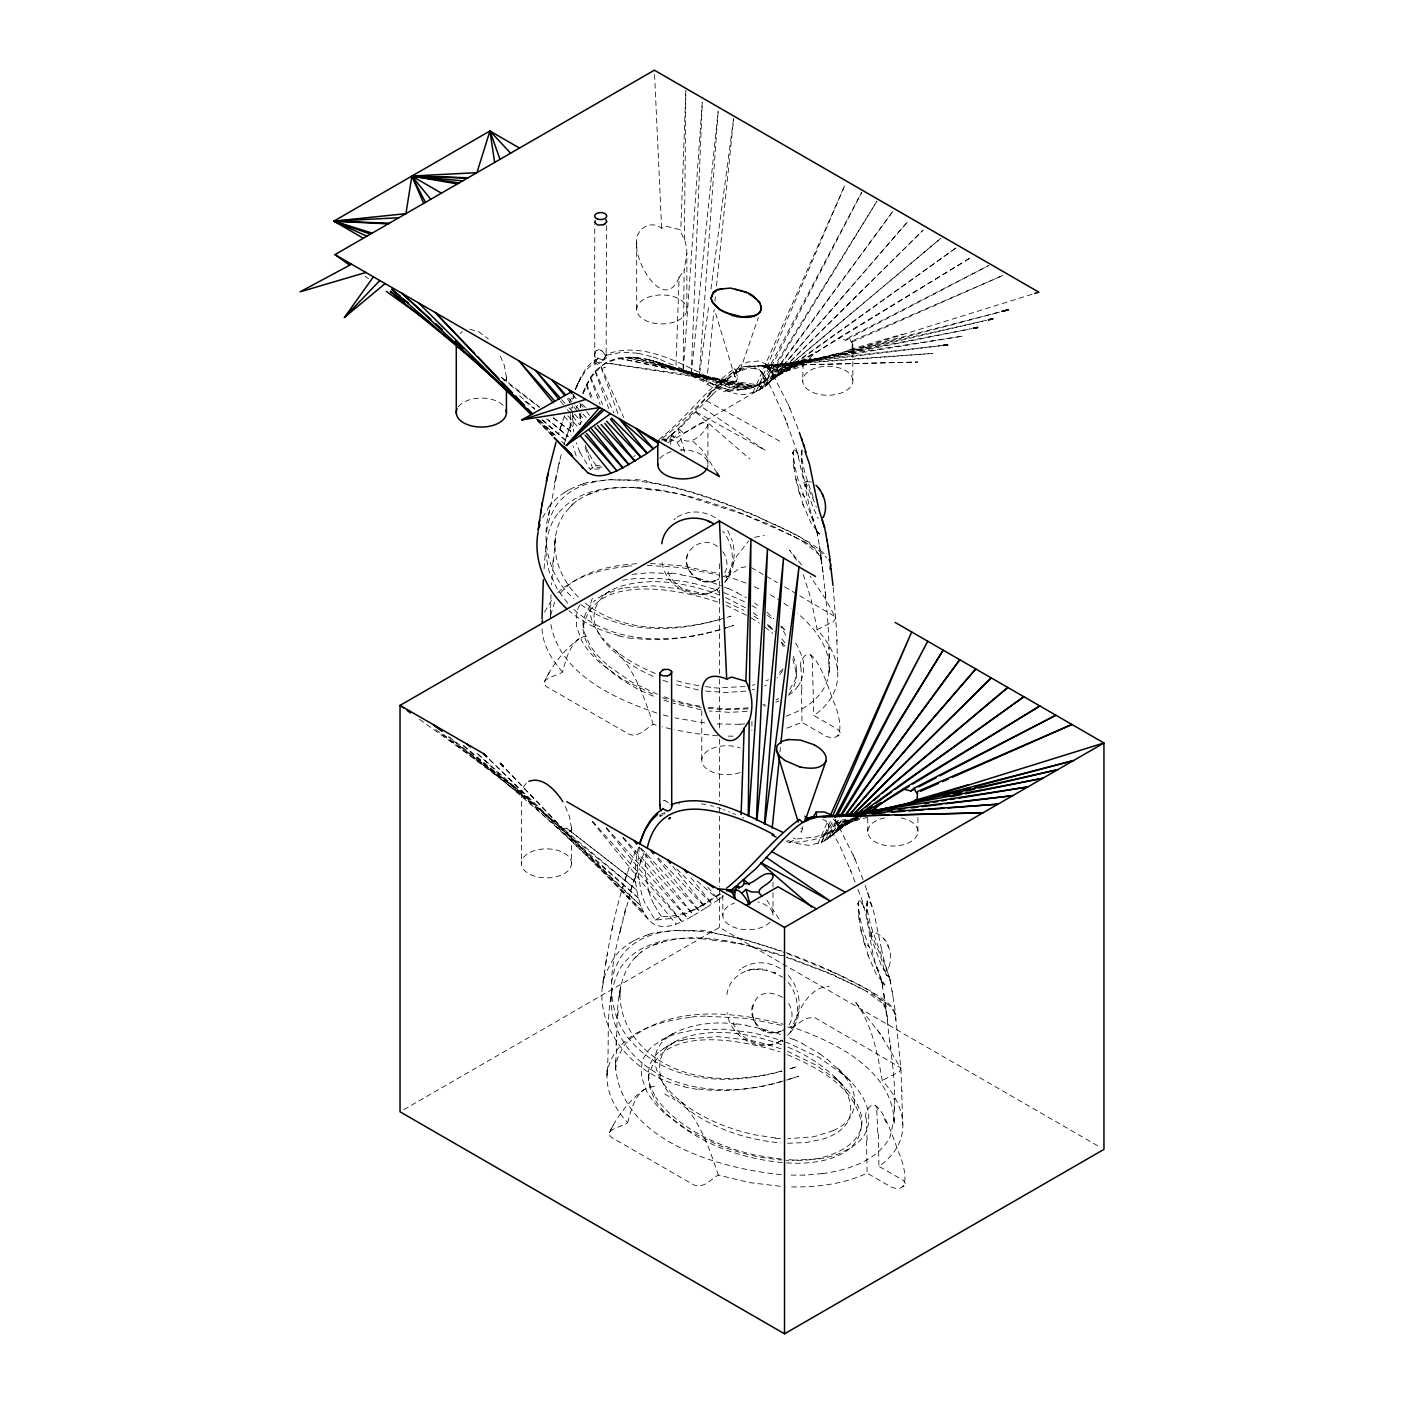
<?xml version="1.0" encoding="UTF-8"?>
<svg xmlns="http://www.w3.org/2000/svg" width="1404" height="1404" viewBox="0 0 1404 1404"><rect width="100%" height="100%" fill="white"/><g stroke="black" fill="none" stroke-linecap="round" stroke-linejoin="round"><path stroke-width="0.75" stroke-dasharray="5 3.75" d="M506.44 377.518L504.369 365.549L499.104 353.229M571.516 828.079L569.427 816.356L564.18 804.036M636.696 244.647C633.906 230.625 649.841 218.743 661.635 228.308L666.444 226.272L679.518 229.624L685.468 242.19L686.854 251.123L686.854 309.968A25.096 14.496 0 0 1 648.42 321.692A25.096 14.496 0 0 1 650.052 296.613A25.096 14.496 0 0 1 686.854 309.968M671.638 434.485L678.272 428.869L679.273 432.537C687.872 436.293 700.403 416.356 707.932 424.991C703.439 433.854 691.488 446.454 680.922 438.627C677.325 446.981 671.287 434.661 667.514 442.313M1002.825 275.43L852.491 340.716L851.859 350.456L850.262 349.42L839.943 354.422L834.116 354.457L812.863 360.179M653.562 696.156C620.041 683.906 556.282 639.118 595.05 600.298M782.344 1162.582C740.277 1158.476 697.63 1143.382 666.654 1113.846C649.104 1099.139 639.101 1067.163 660.108 1051.105M594.734 354.422L594.822 355.914M607.09 1071.533C610.301 1037.661 603.597 1000.052 619.954 968.865A96.771 69.831 16.3 0 1 624.025 962.986C642.734 941.136 673.674 936.626 700.859 938.521M580.027 413.601L580.256 424.306M606.686 225.658L606.107 357.897M607.09 1073.095C605.721 1091.803 615.303 1109.371 627.658 1122.726C623.938 1126.499 603.141 1129.097 611.302 1137.275L693.558 1184.765C703.071 1189.223 710.951 1179.307 718.304 1175.06L749.596 1182.624L782.677 1186.555M819.497 546.068L821.375 563.864L821.164 559.073L818.234 553.65L802.035 540.873L769.69 524.622L731.115 509.248L695.384 497.841L661.565 490.189L634.468 487.223L610.371 488.259L595.998 491.418L583.081 496.805L572.586 504.124L563.197 515.075L558.388 524.815L555.703 535.135L551.456 584.731M868.479 956.563L860.038 926.078L858.125 903.105L859.371 915.443L862.951 929.974L881.852 981.677L886.433 1014.653L885.906 1008.862L882.116 1003.053L865.285 990.592L832.309 974.323L787.205 956.914M607.107 1069.567L607.054 1076.973L607.195 1074.06A122.552 70.726 -0.3 0 1 608.967 1065.092C620.533 1031.589 660.056 1020.673 691.751 1017.251M683.169 369.55L684.134 270.094L686.854 253.685M684.415 239.61L685.836 90.576L680.782 230.484M803.404 505.756L794.98 475.289L793.067 452.316L794.313 464.636L797.876 479.185L816.847 531.484L809.88 508.774L797.332 452.404L785.099 418.515L771.48 388.61L762.723 372.674L758.739 369.199L748.841 367.918L735.801 372.832L739.61 365.479L747.946 362.004L758.423 361.039L766.549 364.25M857.844 889.627C872.042 919.515 867.286 957.212 884.783 984.924L881.852 981.677M550.403 618.795L550.456 614.812M615.531 1065.601C620.235 1141.557 721.445 1169.234 783.923 1174.937M802.035 449.877C799.596 473.569 808.546 497.209 818.076 518.585M866.988 901.035L866.812 915.092L871.551 938.662L881.694 966.531L889.557 978.079L870.655 925.411L867.058 908.844L867.707 900.052L870.498 902.877L873.674 911.459L881.677 950.017M550.421 616.76L550.982 594.594M550.508 611.653L550.543 609.441M572.306 411.565L573.745 431.905M580.027 413.759L580.414 424.289M615.584 1062.442C619.813 1022.639 607.476 962.565 655.089 944.348C697.367 929.466 742.962 943.207 784.011 955.843M615.619 1060.231L615.461 1069.585L617.356 1058.493L623.358 1046.612A90.172 51.93 -0.2 0 1 630.221 1038.925C672.955 1005.124 733.608 1011.529 783.134 1024.218M734.257 554.229L732.976 566.075L729.396 575.886M799.315 1005.036L798.051 1016.865L794.471 1026.693M786.064 716.145C804.983 709.704 824.552 696.489 828.641 675.587C830.501 637.293 826.307 598.771 821.498 560.775L823.253 574.148M822.323 1173.639C847.805 1170.041 876.675 1161.266 889.961 1137.275C901.245 1096.787 889.399 1052.877 886.573 1011.564L888.328 1024.938M583.222 627.448C593.594 571.323 681.747 589.469 718.795 602.491M648.297 1078.237C658.88 1023.025 742.488 1039.995 779.852 1051.842M793.225 656.3C798.648 668.743 798.156 685.064 787.89 694.927M682.993 369.463L675.956 365.988L679.115 277.43L684.134 270.094M691.207 373.587L702.263 102.316L683.397 369.515L722.639 389.54L737.416 394.138M846.893 1089.82A148.122 85.521 0 0 1 855.036 1100.754C882.274 1143.646 822.06 1164.706 789.153 1159.581M829.08 672.744C831.466 648.701 814.759 627.904 797.454 613.32M894.137 1123.533C893.962 1069.637 833.748 1041.329 790.031 1026.271M616.058 1045.383L616.514 1035.538M594.734 354.387L596.068 350.667M829.237 671.112L829.343 666.707M894.295 1121.901L894.418 1117.496M801.421 452.772L801.28 454.949M866.496 903.579L866.356 905.755M611.091 997.875L611.477 993.207M582.765 393.699L590.329 377.799C604.404 354.317 637.416 354.598 660.652 363.478M617.813 1015.689L618.216 1010.599M718.146 111.565L699.052 377.694L708.95 304.194M570.48 414.531L570.515 430.975M544.05 568.866C545.735 551.719 544.98 533.064 554.896 518.076M552.755 564.882L553.158 559.81M572.499 408.125L572.709 405.721M549.543 510.266C540.54 541.488 548.753 577.009 573.78 598.56M632.133 885.222C620.849 935.924 591.084 1000.385 633.924 1044.436C671.481 1084.116 732.66 1085.134 782.046 1071.059M603.685 977.991C592.312 1029.132 635.468 1077.219 684.081 1086.345M610.652 1001.333L610.968 998.244M691.4 373.569L718.023 111.53M546.419 542.418L546.033 547.069A137.715 96.753 -2.3 0 0 546.068 554.018L547.613 565.268A156.546 110.003 -14.8 0 0 549.684 572.92L557.441 589.645L568.55 604.282M706.668 381.712L714.039 309.88M714.934 301.176L715.373 296.823M716.496 285.925L733.695 118.305M779.992 751.965L780.448 747.612M805.598 362.548L772.884 376.992L772.955 375.307L803.72 361.881L805.58 362.548C813.091 352.79 826.71 346.086 838.012 338.276L971.041 257.458L770.989 380.063L957.001 247.209L769.866 381.625L941.066 238.101L768.409 383.152L923.077 230.168L766.83 385.029L756.44 391.593L745.12 394.331A67.831 37.557 -78.7 0 0 743.295 394.559L737.451 394.138M861.038 817.602L837.96 827.798L838.012 826.043L857.247 817.69M571.024 409.196L571.27 407.195M580.431 407.423L580.747 404.791M793.313 450.737L792.962 453.667L793.506 450.315M858.388 901.526L858.019 904.457L858.564 901.105M555.387 537.451C552.807 559.547 562.776 581.695 578.36 597.016M604.159 974.464L606.23 960.511M710.968 289.048L733.643 118.287M603.264 981.045L604.615 971.129M602.509 987.152L603.72 980.22A120.358 86.943 9.6 0 1 605.703 973.112L614.11 957.528A97.701 71.937 19.6 0 1 619.024 951.614L621.305 949.578A92.243 68.269 21 0 1 630.063 943.014M620.761 985.924C616.444 1013.653 632.046 1041.259 654.264 1057.036A177.255 127.255 -35.5 0 0 661.758 1061.968C697.999 1083.256 742.927 1081.396 782.291 1070.883M419.48 719.357L521.709 792.628L523.429 787.047L526.377 783.063M550.666 615.163L554.633 601.877M580.15 407.353L580.519 404.808M670.463 444.454L671.252 439.119M661.6 440.119C665.11 438.434 668.918 442.313 671.656 436.258L671.954 434.187M546.454 531.572L549.175 519.462L554.299 508.511A92.629 67.164 16.4 0 1 559.634 501.263C573.341 485.696 594.822 480.01 614.864 479.536M611.53 982.379L614.25 970.252L619.357 959.318A92.629 67.164 16.4 0 1 624.71 952.052C638.416 936.503 659.88 930.799 679.94 930.326M772.797 376.886L807.107 359.02M856.879 817.69L837.749 827.535L837.1 829.15L855.422 818.023M646.226 852.965L645.156 871.042L648.508 890.768M800.456 666.724A13.04 8.512 -59.7 0 1 801.052 661.653C813.407 632.958 831.133 698.209 835.275 705.422C839.136 715.812 846.84 744.629 825.903 736.135L802 722.34L784.573 729.045M865.531 1117.514A13.04 8.494 -59.7 0 1 866.128 1112.442C878.465 1083.748 896.191 1149.016 900.35 1156.212C904.194 1166.601 911.916 1195.418 890.978 1186.942L867.075 1173.13C847.665 1182.361 826.078 1185.941 804.755 1186.801A133.415 77.027 0 0 1 794.98 1186.942L788.592 1186.819M548.718 515.496L559.459 461.583M606.826 956.844C613.039 919.515 622.323 882.502 636.995 847.525M738.083 371.428L737.714 371.498A4.598 3.896 68.2 0 1 737.17 371.253L734.327 368.725L734.362 375.061A8.371 7.09 70.5 0 0 735.433 376.939L737.311 378.167L737.258 375.57A8.6 6.95 69.3 0 0 736.17 373.341L731.958 375.658A36.908 15.725 -30.3 0 1 728.658 378.501M605.668 963.969L607.405 953.298M801.105 828.448L802.491 828.851L802.421 826.658M659.88 815.777L660.213 814.425M772.639 376.992L772.235 378.606L811.161 358.266M573.745 398.543L574.236 396.086M617.971 413.583L600.789 366.567L603.544 364.356M639.311 846.875L637.346 868.549L641.452 893.558A120.34 99.421 -41 0 0 644.98 903.053L655.177 920.111L671.516 918.497L687.714 913.074M554.475 483.345L555.282 479.589M555.51 478.518L556.335 474.675M612.969 924.955L611.46 931.87M619.533 934.134L620.357 930.396M620.586 929.308L621.41 925.464M506.44 378.869L504.668 380.853M801.912 450.245C801.087 466.654 808.265 482.449 813.337 497.771M656.107 725.113L653.229 724.253C645.893 728.5 637.995 738.416 628.501 733.976L546.244 686.486C538.083 678.308 558.862 675.71 562.583 671.937C566.268 657.897 571.832 635.45 589.891 635.819M627.658 1122.726C631.344 1108.704 636.907 1086.24 654.966 1086.608M726.886 994.558C729.062 975.71 749.718 964.952 767.058 970.182M768.865 366.672C775.464 386.802 743.295 387.557 730.484 388.276C692.944 371.147 647.613 338.153 606.019 354.545M572.692 399.28L573.867 394.612M753.702 366.163L761.6 366.058L767.111 368.006L971.34 328.694M557.862 468.041L561.793 452.509M625.587 908.16L622.937 918.83M803.72 361.881L802.807 366.251L772.955 375.254M738.048 371.621A2.738 2.317 67.9 0 0 738.522 371.691L738.574 371.691A1.895 1.579 66.9 0 0 739.487 371.393A2.036 1.667 68.7 0 0 739.838 370.989L739.627 365.496M717.462 546.577C703.386 534.643 680.378 550.298 687.749 567.479C690.031 573.885 695.471 579.01 701.982 580.993C704.703 583.748 717.532 580.203 714.864 580.887L718.953 578.922L716.953 580.045M782.537 997.366C741.593 975.447 743.506 1047.121 782.572 1030.536M802.597 828.623L801.315 832.309L800.069 828.202M638.434 847.402C633.064 869.094 634.275 892.716 644.015 912.916L488.241 758.265L640.891 905.808L476.465 752.93M668.357 571.779L668.128 572.604C676.377 591.137 701.877 600.965 718.848 587.925M733.414 1022.568L733.204 1023.393C741.33 1041.505 765.952 1051.543 782.993 1039.346M563.952 444.805L574.061 414.04M687.627 554.282C681.993 570.235 700.596 586.819 715.935 580.449M752.702 1005.071C747.051 1021.024 765.671 1037.609 781.01 1031.238L779.94 1031.677L781.466 1031.045M565.426 439.785L567.146 434.205M630.484 890.592L644.98 850.104M564.513 415.742L558.371 434.327M622.376 888.521L623.341 885.38M561.073 425.763L559.722 429.922M626.131 876.552L624.78 880.729M634.187 878.869L633.169 881.975M569.129 428.062L568.093 431.186M583.187 393.471L589.557 379.133L600.772 366.602M571.13 422.148L570.042 425.289M606.019 354.563L605.615 355.651L606.633 355.23M636.205 872.937L635.117 876.078M737.521 377.834L736.258 381.519L714.566 309.845M740.066 370.463L758.371 317.532M771.2 380.273L772.024 378.36L816.022 351.632M561.793 423.622L562.32 422.113M626.851 874.411L627.377 872.902M633.537 357.529L746.401 388.908L648.174 359.424C633.169 356.247 616.672 355.545 603.632 364.303M575.429 389.698C579.94 378.273 587.451 361.442 598.999 358.546M576.482 387.802L577.992 383.59M722.691 576.149L726.517 577.29L736.591 556.247L748.63 541.067M787.767 1026.956L791.593 1028.079C798.823 1011.477 808.072 987.1 829.29 986.292M641.347 858.967L639.961 862.6M544.541 612.162L552.913 597.735M576.289 408.178L577.395 405.387M852.491 340.716L851.544 342.26L848.876 337.504L845.857 340.154L838.012 338.276M569.48 402.667L572.972 394.278M605.598 355.703L602.702 351.544M592.383 598.437C588.118 607.651 590.136 618.532 594.927 627.149A133.608 77.132 0 0 0 603.176 638.838M801.035 680.993L803.544 672.814L803.65 663.495A107.424 62.022 0 0 0 802.246 657.002L797.963 647.068A145.665 84.1 0 0 0 794.98 642.19M756.282 391.505L844.91 185.205L752.755 393.015M787.767 840.329L795.489 843.295L808.353 845.348A67.813 37.557 -78.7 0 1 810.196 845.12L821.358 842.295L830.817 820.269M605.58 355.721L605.089 356.809M811.266 482.081L805.369 481.519L806.475 487.855M883.134 969.374C889.943 977.342 892.821 951.666 888.399 947.156C889.223 939.223 866.584 923.446 871.551 938.662M817.812 843.804L828.448 819.831M575.184 389.241L582.291 374.728M582.941 392.4L587.662 382.467M577.781 383.661L585.872 370.252L596.402 360.459L595.156 357.493M576.237 386.925L577.869 383.485M542.628 517.567L549.034 506.739M544.138 682.046L545.401 679.536C553.474 663.636 564.794 649.245 579.115 638.522M609.196 1132.835C617.391 1115.969 629.097 1100.596 644.19 1089.329M724.71 572.902C728.694 565.882 727.149 556.686 721.972 550.684M811.407 360.354L803.123 363.741L802.702 381.309M605.089 356.809L604.264 358.406M679.115 277.43C664.285 312.881 635.363 263.285 636.696 245.156M579.677 605.036L578.711 606.914A83.292 48.087 0 0 0 576.851 611.986L576.342 626.008L581.782 640.821A144.085 83.187 0 0 0 584.678 645.524A156.335 90.26 0 0 0 587.223 649.104A165.058 95.296 0 0 0 594.12 657.125A173.868 100.386 0 0 0 595.559 658.581A178.922 103.317 0 0 0 600.824 663.583L623.429 679.799L652.474 694.015A184.959 106.792 0 0 0 655.879 695.331M759.353 389.926L861.652 192.383L756.44 391.593M770.059 381.835L770.989 380.063M821.358 842.295L824.429 840.733L835.45 819.427M856.3 817.391L835.099 832.59L852 819.462M610.845 1129.606L614.338 1123.27M821.515 842.4L833.765 819.181M597.086 359.126L594.734 365.83A6.792 3.931 0 0 1 601.807 361.863L604.475 357.985M606.107 357.915L604.369 359.67M597.402 358.564L597.946 357.599M546.963 676.553L549.28 672.463M888.118 968.409L888.662 967.444M782.748 670.656L778.149 676.798A51.106 29.502 0 0 1 776.974 677.974M735.714 371.428C734.801 363.267 769.059 367.672 748.894 365.97M762.197 388.171L876.956 201.228L759.546 390.049M824.429 840.733L827.272 838.96L838.75 820.269M824.604 840.856L837.275 820.48M789.048 1024.85C793.892 1017.777 792.54 1007.791 787.047 1001.473M850.034 819.743L833.485 833.958L847.402 820.182M735.415 371.902L734.116 373.183L733.485 372.288M769.761 381.765L768.637 383.38M728.167 578.009L724.095 583.415M793.242 1028.799L789.153 1034.204M724.657 582.309C735.643 567.549 734.696 545.156 722.797 531.186M797.56 686.731L798.543 685.345A78.08 45.103 0.1 0 0 801.052 680.993M668.339 442.488L761.881 388.101L764.847 382.608A200.842 32.292 -36.9 0 0 765.268 380.888L762.828 373.113L755.212 368.111M764.601 386.433L893.4 210.688L762.425 388.329M827.272 838.96L842.558 819.655M827.482 839.118L841.751 819.778M758.125 365.777L932.87 353.387L761.442 366.304M789.768 689.434L795.138 679.852L796.489 670.094M709.09 398.139L678.729 429.08M768.409 383.152L766.83 385.029M709.266 397.946L712.39 394.735M832.747 834.836L829.676 837.24M766.602 384.836L907.861 221.481L764.829 386.627M831.677 835.626L845.945 819.129M829.887 837.416L845.629 819.252M787.767 1035.345C800.877 1020.901 800.368 996.647 787.855 981.975M559.09 512.267C577.535 490.189 608.704 485.907 635.801 487.714M783.099 668.883L777.465 674.289M712.425 394.717L728.641 378.483M460.108 333.52L462.337 331.432M710.652 393.348L679.905 427.079L664.776 441.154M761.881 388.101L758.248 384.871L605.896 362.881M831.888 835.819L848.911 818.953M671.656 436.258L674.148 437.451L679.273 432.537M554.053 500.877L556.23 498.789A92.243 68.269 21 0 1 564.987 492.207M596.086 350.649L598.771 349.666M569.462 507.704L576.482 500.965M634.52 958.511L641.558 951.772M557.651 592.681C576.377 575.605 602.105 569.111 626.693 566.461M671.832 434.31L665.935 439.119M666.233 439.294L666.847 440.733M664.864 439.961L665.882 439.101L663.25 438.873M833.713 834.169L853.79 817.251M658.932 439.522C686.223 418.269 706.352 388.961 734.327 368.725M739.838 370.586L744.295 368.181L753.474 366.181M723.271 895.927L718.515 899.771L706.335 885.485M662.583 438.013C688.258 418.778 707.581 392.26 733.959 373.938M673.938 519.655L675.394 518.497M739.013 970.445L740.47 969.286M676.71 868.953L712.021 903.913L718.497 899.753M837.749 736.152L839.083 735.152M902.825 1186.942L904.158 1185.941M625.815 357.388L750.122 388.153L632.678 357.16M719.094 894.172L693.927 910.161M788.574 695.366L793.12 691.645A70.165 40.505 0 0 0 797.525 686.714M719.48 587.556C698.332 604.984 664.882 587.785 661.951 561.74M658.23 857.984L705.861 907.949L712.021 903.913M840.206 732.73L838.434 729.764L813.829 715.513C826.57 707.002 836.802 693.313 837.661 677.623A136.065 78.554 0 0 0 837.679 672.077C836.679 655.896 827.816 641.347 817.146 629.624L811.091 599.227L803.035 573.762M905.282 1183.519L903.509 1180.553L878.904 1166.303C891.628 1157.791 901.877 1144.12 902.719 1128.412A136.1 78.571 0 0 0 902.754 1122.867C901.754 1106.703 892.891 1092.136 882.221 1080.413C877.377 1052.982 872.182 1023.656 854.703 1001.087L880.326 1034.064L900.841 1068.374L899.367 1071.866L882.221 1080.413M737.749 371.516L735.889 372.92M720.743 893.962L700.894 906.37M786.082 840.961L789.329 842.663C804.404 841.4 835.064 840.364 835.169 819.831M641.365 848.437L699.771 911.722L705.861 907.949M726.517 577.29L740.54 567.76L747.367 566.532M791.593 1028.079L805.615 1018.567L812.425 1017.338A7.915 4.563 0 0 1 815.496 1018.04L900.561 1067.672M733.397 371.481C683.59 418.585 720.463 380.589 733.485 372.271M623.218 837.381L693.751 915.285L699.771 911.722M618.637 358.231L753.158 387.276L764.706 381.116L755.738 386.381L606.388 363.022M757.809 385.152L763.179 379.396L762.723 372.674M822.06 836.398C829.746 833.8 831.554 821.849 822.674 819.515M663.653 1048.507L675.078 1041.803M758.248 384.871L757.072 385.556L763.811 381.695M858.686 817.303L836.064 830.852M564.899 492.137L569.796 489.312M629.975 942.926L634.871 940.101M606.44 827.728L687.784 918.602L693.751 915.285M618.111 358.02L755.738 386.381M736.152 1024.358C704.404 1018.216 636.275 1031.782 660.003 1077.939M610.02 591.014L598.578 597.718A56.529 31.59 -2.1 0 0 595.191 600.35M673.042 1033.326L653.141 1045.752A69.831 40.33 0 0 0 648.666 1050.192L643.769 1057.721A83.275 48.069 0 0 0 641.926 1062.793L641.4 1076.798L646.84 1091.61A144.085 83.187 0 0 0 649.736 1096.331A156.265 90.225 0 0 0 652.298 1099.911A165.093 95.314 0 0 0 659.178 1107.914A173.868 100.386 0 0 0 660.617 1109.388A178.887 103.299 0 0 0 665.9 1114.39M822.867 835.942L829.782 831.923M579.94 452.246L590.119 469.305L596.331 465.724L600.017 465.777M715.829 387.486L724.271 391.856L730.484 388.276M655.177 920.111L661.389 916.514C676.974 917.181 691.979 911.214 705.387 903.755L703.228 904.983L708.02 902.245M789.329 842.663L795.541 839.066L814.864 837.117L828.869 832.484M403.79 1109.651L719.445 927.395L1100.28 1147.261M592.558 821.287L681.87 921.55L687.784 918.602M778.606 698.595L775.956 700.017M782.01 1030.834L784.029 1029.711M781.063 1040.715C759.424 1054.334 730.01 1036.819 727.026 1012.53M677.272 517.128C689.803 509.073 706.967 510.898 718.479 519.954M742.347 967.935C753.895 960.511 769.48 961.424 780.799 968.83M635.345 455.651L633.643 456.476M663.127 814.689L659.95 816.531A6.792 3.931 0 0 1 661.179 814.285M601.895 595.7L617.988 589.417M666.953 1046.506L670.322 1044.769A50.877 29.379 0 0 1 686.223 1036.959C717.777 1027.693 751.86 1033.906 782.151 1044.909M587.627 494.541L597.174 491.698M652.702 945.331L662.249 942.505M845.857 340.154L988.872 265.444L848.876 337.504M837.31 829.395L859.546 817.777M661.705 1039.873L670.094 1035.959A69.831 40.312 0 0 1 677.781 1033.397L690.803 1030.554A83.31 48.087 0 0 1 699.596 1029.483L723.867 1029.185L749.525 1032.326A144.068 83.169 0 0 1 757.686 1034.011A156.335 90.242 0 0 1 763.881 1035.485A162.408 93.77 0 0 1 772.446 1037.819L780.308 1040.276A178.887 103.247 0 0 1 782.835 1041.206M601.614 362.092L594.734 365.83L594.734 224.552M664.145 814.127L665.04 813.688M737.714 369.445L749.367 365.988M817.146 629.624L833.098 621.832L835.906 618.269L825.534 599.069L810.231 576.202M766.075 680.87L768.462 679.764M833.52 1130.571L813.864 1136.749L788.03 1138.697M755.861 386.188L748.156 388.89M648.121 919.111L644.085 912.969L504.861 768.041L648.086 919.094C656.405 929.922 671.428 927.096 681.87 921.55M778.922 700.929L775.763 702.298M881.852 982.309L884.924 984.994L876.307 974.323L867.883 954.913M851.544 342.26L1002.842 275.447M604.352 359.67L603.176 359.986M753.211 387.258L625.149 357.125M793.751 449.894L795.822 450.684L798.718 456.879L797.332 452.404M858.809 900.684L860.898 901.473L863.793 907.668M754.65 537.276L764.232 535.503M606.721 355.194L622.376 352.193L638.048 353.246M753.351 387.153L750.14 388.224M566.532 828.184L635.679 881.993L566.532 828.184L561.231 828.693L545.489 814.741L448.683 737.1M851.859 350.456L1034.678 293.471M838.012 826.043L867.865 817.058M580.554 484.749L583.801 483.713M645.612 935.538L648.859 934.502M727.342 617.233L730.712 616.181L727.237 617.251M724.341 628.413L733.555 625.447L724.394 628.343M789.469 1079.132L798.613 1076.254L785.327 1080.431M773.323 375.745L772.13 372.235L803.439 363.092M850.262 349.42L902.649 334.117M762.741 705.036L764.776 704.439M857.317 817.865L837.223 823.077L855.984 817.549M723.534 618.357C682.414 630.343 634.941 633.59 596.7 611.161A177.273 127.29 -35.6 0 1 589.189 606.247M720.27 629.641C691.839 637.855 661.775 642.172 632.291 638.048M683.064 1040.206C652.79 1043.646 653.825 1083.519 674.903 1098.367C703.071 1125.622 742.242 1139.399 780.747 1142.909M720.041 619.41C674.306 632.66 619.989 634.397 580.396 604.159M750.122 388.153L724.271 391.856M719.778 629.694C670.937 643.98 610.793 644.805 571.674 607.458M783.151 1080.94C723.973 1100.438 638.557 1090.487 614.776 1023.709A156.493 109.986 -14.8 0 1 612.688 1016.057L611.126 1004.825A137.75 96.788 -2.3 0 1 611.038 997.875M781.063 1081.624C753.948 1089.048 725.377 1092.768 697.349 1088.837M569.655 831.659L571.516 829.553M767.163 367.813L772.218 372.393L806.282 363.355M839.943 354.422L1000.034 311.986L834.116 354.457M601.947 467.005L592.488 467.936L584.082 444.84M810.95 360.389L770.954 370.796L986.363 320.305L769.216 369.112L971.34 328.747M837.275 823.183L835.994 821.445L842.312 819.831M752.333 689.82L754.439 689.294M752.386 685.205L754.931 684.59M747.314 970.515L751.052 969.62M833.607 819.532L836.029 821.586L844.559 819.585M746.401 388.908L742.523 389.557L648.174 359.424M624.903 587.872L653.071 585.854L685.363 589.575M678.834 804.018L679.764 803.86M689.961 1038.662L718.128 1036.643L750.42 1040.382A158.336 91.418 0 0 1 782.361 1049.367M592.576 481.607L608.669 479.712L635.363 480.256M657.651 932.396L673.727 930.501L700.438 931.045M622.481 580.326L625.745 579.764A83.292 48.087 0 0 1 634.52 578.694L658.792 578.395L684.468 581.537A144.068 83.169 0 0 1 692.628 583.204M767.111 368.006L962.811 336.1L764.653 366.777M632.221 574.394L648.806 572.727L671.094 573.569M745.699 691.119L725.886 692.523L705.089 690.996M742.523 389.557L738.276 389.943L649.297 359.95M745.103 686.556L719.111 687.784M764.548 367.006L943.295 345.402L761.6 366.058M748.402 707.862L726.675 708.88L705.352 707.019M599.719 468.901L590.119 469.305M747.086 711.442L729.238 712.337L709.196 710.968M747.981 708.915L723.744 709.634A107.388 61.987 0 0 1 712.495 708.809L706.791 708.16M603.158 359.986L599.017 358.564M636.749 563.741C611.495 565.356 584.555 570.761 565.11 588.101A90.172 51.93 -0.2 0 0 559.898 593.734M806.651 481.326L807.756 481.291M663.32 800.456L665.005 800.684M871.726 932.133L872.814 932.081M739.75 724.306L715.391 723.92M804.808 1175.113L787.398 1175.095M757.932 365.988L917.883 362.039L754.141 365.847M753.79 969.216L768.041 970.392L782.695 977.184M707.283 1016.268L746.191 1018.339L782.625 1025.534M647.279 565.391L681.115 567.532L719.146 575.166M712.407 383.818L727.711 389.873L738.276 389.943M650.456 563.425L682.555 565.882L718.058 573.411M787.626 1143.26L806.212 1142.54L823.674 1138.872A51.106 29.502 0 0 0 843.225 1127.605C855.966 1115.496 850.877 1095.208 840.294 1083.467M728.904 390.014L686.258 373.324M786.538 1162.863C814.531 1165.004 861.6 1158.984 861.582 1122.34M624.675 479.764C674.218 483.239 721.34 501.263 766.549 520.744M689.75 930.554C722.147 932.484 753.597 941.698 784.064 952.421M717.602 735.766L696.138 733.678L674.271 729.764M469.866 329.256L478.553 331.695L488.346 338.926M781.238 1159.072L756.721 1155.369A151.316 87.364 0 0 1 737.837 1150.438C714.706 1143.225 692.312 1132.537 673.657 1116.9A159.88 92.295 0 0 1 655.756 1097.138M710.424 687.17L705.282 686.609M775.482 1137.977L755.299 1134.906A136.486 78.799 0 0 1 740.136 1131.133C713.495 1123.165 687.118 1110.546 668.234 1089.627A133.591 77.132 0 0 1 659.985 1077.939M704.808 722.972L675.026 717.9M435.714 729.536L522.516 795.717L527.535 797.876L531.589 804.562M701.351 803.79L705.896 804.562M754.106 367.848L755.159 368.023M646.823 481.677C685.538 487.82 722.656 501.386 758.546 516.847C780.027 528.975 811.249 535.661 821.726 560.091M711.881 932.467L743.067 938.995L782.239 951.192M656.896 490.084L672.481 492.979M701.035 707.335L695.278 706.352A145.788 84.187 0 0 1 689.539 705.212A152.001 87.75 0 0 1 684.345 704.053A163.531 94.419 0 0 1 672.376 700.859M721.972 940.891L737.539 943.786M680.94 574.868L684.432 575.464A137.767 79.537 0 0 1 712.144 582.572M746.015 1025.675L749.49 1026.271A137.767 79.537 0 0 1 777.219 1033.379M698.823 685.696L690.224 684.117A136.504 78.817 0 0 1 675.061 680.343M701.017 709.775L672.762 703.071M699.876 706.159L691.645 704.58A151.316 87.364 0 0 1 672.762 699.648M698.367 689.943L674.762 684.274M805.369 481.519L814.373 501.912M870.445 932.326L880.238 954.913L884.696 971.463M638.048 353.264L653.018 356.967M670.972 729.009L662.126 726.781M713.443 806.352L710.459 805.615M619.024 635.538C600.736 631.203 583.204 622.99 568.953 610.635M687.644 496.542L742.821 514.25L794.576 536.556M663.267 714.934L668.831 716.391M752.702 947.349L781.273 955.703M599.666 349.807L601.175 350.438M656.879 713.074C613.109 698.367 557.177 672.569 550.403 621.182M724.955 575.464L746.033 583.099M657.16 361.986L742.47 389.487M653.229 357.055L660.091 359.442M721.393 808.862L717.426 807.528M658.915 362.811L676.079 368.919L708.844 383.959M660.722 363.408L664.601 364.689M668.936 698.437L661.372 695.805M786.38 957.37L826.482 972.375L859.634 987.345M712.179 582.555L721.182 585.784M668.62 701.754L660.951 699.052M777.237 1033.344L780.484 1034.45M664.583 364.777L678.571 370.059M667.742 681.975L661.846 679.817M665.04 800.701L666.549 801.421M723.499 809.617L725.008 810.178M786.258 952.649C815.566 963.407 844.243 976.078 871.393 991.522C881.098 998.279 898.104 1005.808 895.436 1020.181C896.559 1005.439 878.922 998.823 868.672 992.066M787.591 953.702L831.624 971.533M723.867 592.558L745.717 602.228M719.831 595.173C688.802 583.397 653.685 576.693 621.147 586.152A50.877 29.379 0 0 0 605.422 594.05C569.304 627.202 627.904 666.76 656.124 677.5M657.423 694.296L630.729 681.519L608.599 666.093M787.398 1051.227L816.04 1065.145L837.872 1080.852A170.99 98.719 0 0 1 842.593 1085.257L846.91 1089.802M787.398 1054.65C818.216 1067.918 856.809 1087.924 861.582 1124.902L861.565 1120.883M655.282 673.481C635.959 665.443 617.181 654.633 603.158 638.838M732.87 813.425L735.538 814.566M724.464 587.083L727.904 588.539M728.571 811.6L729.922 812.161M789.539 1037.889L792.962 1039.329M725.903 601.877L743.98 610.389M726.184 605.405L747.946 616.005M787.942 1047.208C809.775 1056.001 829.483 1069.76 844.892 1087.591M700.649 580.536L698.455 579.554M765.707 1031.343L763.513 1030.343M725.517 597.542L745.454 607.756M660.424 359.582L675.324 366.005M774.85 524.517C792.891 533.59 812.495 541.523 826.763 556.265M839.925 975.324C856.317 984.783 880.08 991.329 886.784 1010.88M754.404 586.732L760.635 589.698M742.734 817.584L743.716 818.058M737.153 592.821L746.279 597.718M802.228 1043.611L819.831 1053.772M793.365 837.89L795.541 839.066M706.44 400.702L780.291 441.47M803.597 541.277L818.585 550.526L826.605 557.634M696.296 412.092L765.075 450.263L701.087 406.493M751.965 605.58L759.301 609.915M667.374 442.225L665.11 440.926M770.199 594.717L779.097 600.017M751.386 567.655L777.307 582.625M784.713 586.89L835.485 616.882M664.741 1094.032L674.973 1099.929M664.601 440.628L661.6 438.873M601.193 350.456L602.685 351.526M750.982 617.778L759.441 623.148M753.948 616.163L759.669 619.884M666.584 801.438L668.304 802.877M783.871 603.123L791.084 608.248M753.211 612.741L759.827 617.62M365.022 276.167L368.55 278.694M767.426 615.303L774.025 620.252M442.786 734.187L521.358 791.751L522.516 795.717M589.206 606.23L583.046 601.368M509.81 384.836L539.347 407.353M553.246 417.953L570.603 431.203L571.165 435.609M764.934 627.079L772.814 633.467M501.474 377.395L539.54 407.002M553.387 417.76L570.708 431.221M448.859 736.679L527.535 797.876M827.254 1059.125L849.262 1080.097A174.219 100.597 0 0 1 850.701 1081.571A163.443 94.366 0 0 1 859.055 1091.54A152.229 87.908 0 0 1 860.038 1092.979A144.068 83.169 0 0 1 863.934 1099.525L867.321 1107.809A107.441 62.039 0 0 1 868.725 1114.302L868.62 1123.604L866.11 1131.782A78.08 45.103 0.1 0 1 863.618 1136.134L862.618 1137.521A70.165 40.488 0 0 1 858.16 1142.417L850.35 1148.332L837.556 1154.351A70.165 40.505 0 0 1 829.044 1156.914L826.64 1157.475A78.115 45.139 0 0 1 819.129 1158.949L788.802 1160.424A107.371 61.969 0 0 1 785.977 1160.283M767.742 625.815L772.814 630.063A171.025 98.736 0 0 1 774.429 631.502M524.675 401.105L534.748 409.284M546.489 418.848L568.287 436.591L548.209 419.708M561.231 828.693L636.714 890.118M519.62 395.84L534.748 408.476M463.636 745.594L636.802 890.154M665.935 1114.372L688.504 1130.589L717.532 1144.804A184.854 106.739 0 0 0 726.465 1148.139A175.254 101.158 0 0 0 732.151 1150.016A163.513 94.401 0 0 0 749.42 1154.843A148.894 85.977 0 0 0 760.336 1157.159L777.57 1159.616A107.371 61.969 0 0 0 781.73 1159.985M695.752 412.25L749.876 459.038M816.742 531.484L819.848 534.187L811.249 523.534L802.807 504.124M541.979 420.007L565.092 440.119M463.39 745.857L638.416 898.086M766.953 612.214L773.955 618.848M697.174 880.957L718.234 899.595M679.167 429.133L684.327 433.748M692.769 441.295L701.807 449.368L717.093 472.972M542.681 419.708L565.338 440.049M478.22 754.194L638.504 898.121M817.11 531.853L818.936 533.538L816.198 530.887M537.451 419.375L555.019 435.696M539.663 420.024L555.387 435.24M561.67 441.33L564.829 444.366M767.567 624.341L773.516 630.326M615.794 650.649C635.17 670.814 644.524 698.227 653.229 724.253M680.852 1101.456C700.245 1121.62 709.599 1149.034 718.304 1175.06M537.293 420.779L552.72 436.1M781.256 626.307L785.643 630.782A163.443 94.366 0 0 1 786.995 632.221M837.626 1068.198L850.701 1081.571M838.574 1081.133L842.593 1085.257M538.153 419.62L553.281 435.363M501.825 377.764L503.071 379.115M536.275 419.024L552.86 436.504M881.273 981.694L882.853 983.362M839.03 1069.637L841.663 1072.533A136.521 78.817 0 0 1 848.192 1081.291C858.651 1095.313 856.458 1117.286 840.663 1126.447A57.266 33.064 0 0 1 833.502 1130.553M582.133 403.983L587.978 410.301M568.444 397.946L574.324 404.44M575.798 406.054L581.677 412.548M583.134 414.18L586.082 417.427M561.705 399.649L567.514 406.142M568.971 407.757L573.341 412.618M574.78 414.25L582.046 422.358M567.83 415.777L579.361 428.711M562.583 671.937C551.772 660.02 542.769 645.173 542.032 628.694M781.835 642.435L785.678 647.086M503.545 379.624L504.598 380.87M788.486 975.341L794.015 983.326L797.472 991.996M564.25 416.198L575.271 429.642M592.172 821.656L676.114 924.095M560.407 401.07L565.917 407.88M567.304 409.582L579.712 424.903M690.908 877.728L712.284 904.071M606.142 828.044L682.028 921.638M567.216 398.666L572.656 405.423M574.008 407.107L578.097 412.179M579.448 413.864L584.889 420.621M622.779 837.644L687.978 918.707M573.078 394.84L578.536 401.649M579.887 403.352L585.345 410.161M586.697 411.863L589.417 415.268M672.832 866.496L706.107 908.107M657.616 858.757L700.017 911.88M639.504 847.349L693.98 915.426M801.702 564.917L789.627 550.28L796.524 560.178M886.24 974.464L887.521 976.113M810.512 654.65L811.301 655.738A13.04 7.459 -66.7 0 1 812.302 659.898L813.829 715.513M884.783 940.311L883.502 938.574M875.569 1105.439L876.377 1106.527A13.04 7.459 -66.7 0 1 877.36 1110.687M596.331 465.724L591.786 459.073M661.389 916.514L656.861 909.862M877.342 1029.816L883.344 1038.504M766.865 900.157L780.993 921.954M837.205 823.025L838.399 826.535M672.305 434.38L674.148 437.451M676.974 442.172L681.993 450.579M781.87 1040.031L782.853 1041.68M769.41 367.532L789.101 406.44M835.31 819.76L854.176 857.247M827.798 823.481L839.925 846.156L851.052 871.551M521.709 792.628L521.358 863.899M727.763 530.396L732.397 541.189M884.187 1118.725L886.486 1122.831M785.854 635.45L783.116 630.484A136.504 78.817 0 0 0 781.168 627.553M781.396 642.014L784.59 649.876M588.645 453.352L586.188 447.876M653.72 904.141L651.245 898.665A117.796 97.35 -35.4 0 1 648.595 890.733M688.1 568.392L688.837 569.989M753.176 1019.181L753.895 1020.778M595.261 370.972L613.846 412.846M590.417 376.992L602.632 404.545M888.399 947.156L887.346 944.769M600.894 366.005L623.745 417.637M586.416 383.994L593.471 400.017M789.785 408.073L798.665 430.484M854.861 858.862L864.443 883.221M889.469 977.956L884.502 962.021M788.083 404.071L790.785 410.372M853.141 854.878L855.861 861.161M792.821 658.792L796.524 674.113M576.202 455.879L573.007 445.788M785.099 418.515L785.994 420.761M786.696 422.551L787.556 424.728M850.157 869.304L855.703 883.678M595.156 371.621L608.669 408.371M590.329 377.799L600.105 404.475M586.346 385.012L591.47 399.192M815.864 506.107L816.268 507.23M865.162 885.257L873.148 909.616M869.216 897.138L866.601 889.329M862.389 903.193L864.513 910.003M799.631 494.313L797.472 486.486M864.706 945.12L862.547 937.275M680.922 438.627L684.889 453.141M595.138 357.458L594.822 355.949M795.717 478.939L796.735 483.415M860.792 929.729L861.81 934.222M890.785 983.923L889.504 977.202L892.137 991.487M892.997 996.577L895.892 1015.338M816.777 530.887L820.111 549.684M816.847 531.256L818.374 539.522M802.737 471.112L802.912 472.13M881.923 982.045L883.432 990.311M867.795 921.919L867.988 922.919M892.014 990.838L893.067 996.928M884.011 993.593L886.573 1009.458M820.708 553.457L821.498 558.669M798.367 995.769L799.139 1001.227M733.309 544.98L734.064 550.438M895.664 1016.408L900.929 1069.181L902.807 1124.692M858.37 914.899L858.95 919.48M793.295 464.11L793.874 468.69M606.581 353.966L606.686 355.054M890.715 1046.91L890.873 1048.367L890.118 1040.978M833.186 587.381L836.661 631.747L837.749 673.885M866.356 909.371L866.531 912.249M801.298 458.582L801.473 461.442M571.498 827.921L571.516 863.899A25.096 14.496 0 0 1 533.081 875.64A25.096 14.496 0 0 1 534.696 850.561A25.096 14.496 0 0 1 571.516 863.899M902.088 1090.575L902.14 1091.838M837.012 639.785L837.082 641.031M654.58 74.5L661.635 228.308M893.997 1098.226L894.05 1099.578M828.939 647.437L828.974 648.771M878.377 1133.8L878.904 1166.303M866.549 1140.627L867.075 1173.13M801.473 689.838L802 722.34M894.19 1104.773L894.348 1112.459M829.115 653.983L829.29 661.653M648.315 1073.972L649.859 1084.52L653.948 1093.962A138.154 79.765 0 0 0 655.843 1097.138M583.239 623.165L584.801 633.731L589.785 644.752A158.319 91.418 0 0 0 608.687 666.058M917.918 817.567L917.918 832.116M867.76 818.058L867.76 832.116M852.86 344.138L852.86 381.309A25.096 14.496 0 0 1 814.425 393.032A25.096 14.496 0 0 1 816.04 367.971A25.096 14.496 0 0 1 852.86 381.309M772.99 882.116L772.99 890.522M772.99 892.628L772.99 915.777A25.096 14.496 0 0 0 757.949 901.965M751.93 721.165L751.93 730.449M722.832 895.313L722.832 915.777M719.445 563.776L719.445 677.149M719.445 679.273L719.445 728.483M719.445 739.171L719.445 801.193M719.445 807.616L719.445 814.039M719.445 816.18L719.445 886.766M719.445 888.907L719.445 927.395M707.932 424.201L707.932 464.987M701.772 710.705L701.772 760.757M636.696 242.874L636.696 309.968M506.44 377.167L506.44 381.537M680.045 450.052A25.096 14.496 0 0 1 707.511 467.128M659.845 458.652A25.096 14.496 0 0 1 671.13 451.632M458.353 406.774A25.096 14.496 0 0 1 480.431 398.087A25.096 14.496 0 0 1 503.545 405.791M579.905 452.263A120.323 99.403 -40.9 0 1 576.36 442.786M765.917 364.461A142.524 34.258 -15.8 0 1 768.532 366.777M800.912 666.953A960.968 554.931 60 0 1 801.912 690.066M744.664 723.92A109.845 63.408 0 0 1 739.732 724.166M591.997 458.915A127.009 102.369 -49.5 0 1 588.908 453.176M586.24 447.841A117.796 97.332 -35.4 0 1 585.275 445.279M765.794 705.633A70.182 40.523 0 0 1 763.969 706.107M719.076 688.083A101.895 58.828 0 0 1 710.336 687.469M667.093 699.21A175.219 101.141 0 0 1 661.424 697.314M554.791 518.023A96.771 69.831 16.3 0 1 558.95 512.179M548.964 506.704A97.701 71.937 19.6 0 1 553.966 500.824M632.081 638.487A185.293 136.206 -37.7 0 1 618.795 635.942M766.286 685.029A51.106 29.502 0 0 1 764.478 685.872M635.257 479.466A130.01 74.781 12.4 0 1 646.84 480.888M706.861 384.222A127.132 10.986 25.9 0 1 713.25 387.434M780.835 626.114A178.852 103.247 0 0 1 784.187 629.308A174.271 100.614 0 0 1 785.643 630.782M754.58 603.071A168.164 97.596 -0.3 0 1 757.967 605.405M671.252 573.043A117.427 68.831 -0.2 0 1 681.168 574.376M692.628 583.204A156.335 90.242 0 0 1 698.823 584.678A162.443 93.787 0 0 1 707.37 587.03L715.233 589.487A178.905 103.264 0 0 1 717.76 590.4M728.097 588.381A167.304 96.806 -0.1 0 1 737.363 592.681M647.104 489.347A137.645 73.991 11.2 0 1 656.861 490.68M672.621 492.471A158.88 65.602 11.1 0 1 687.907 496.086M615.022 479.975A120.375 78.097 14.8 0 1 624.762 480.203M569.884 489.399A92.243 68.182 21.1 0 1 580.642 484.871M583.66 483.52A97.701 71.446 20 0 1 592.47 481.379M635.854 487.995A129.344 74.166 11.6 0 1 647.086 489.031M793.593 536.398A183.924 28.975 16.2 0 1 802.667 541.119M765.9 520.673A188.083 28.554 17.6 0 1 774.183 524.429M617.883 589.276A65.76 37.961 0 0 1 624.815 587.714M781.835 639.013A149.754 86.469 0 0 1 785.678 643.664M769.374 625.956A139.575 80.677 -0.1 0 1 773.762 630.729M685.398 589.522A158.319 91.418 0 0 1 719.796 599.508M626.623 566.233A122.552 70.797 0 0 1 635.292 565.531M733.116 736.152A136.065 78.554 0 0 1 726.763 736.117M866.145 1117.83A960.213 554.527 60 0 1 867.145 1140.961M635.029 940.154A92.243 68.269 21 0 1 645.77 935.608M697.156 1089.293A185.328 136.258 -37.7 0 1 683.871 1086.731M660.249 1051.157A56.529 31.59 -2.1 0 1 663.794 1048.577M712.179 940.136A137.645 73.991 11.2 0 1 721.937 941.487M737.697 943.277A158.88 65.602 11.1 0 1 752.983 946.875M680.08 930.764A120.375 78.097 14.8 0 1 689.838 931.01M648.736 934.309A97.718 71.446 20 0 1 657.528 932.168M700.912 938.785A129.326 74.166 11.6 0 1 712.144 939.82M858.651 987.205A183.942 28.975 16.2 0 1 867.725 991.908M830.799 971.445A188.101 28.501 17.6 0 1 839.083 975.218M682.958 1040.066A65.76 37.961 0 0 1 689.873 1038.521M834.432 1076.745A139.575 80.677 -0.1 0 1 840.399 1083.432M884.502 961.81A53.984 5.756 80.4 0 1 881.677 949.876M876.728 1110.371A960.248 554.247 60 0 1 877.763 1133.467M691.681 1017.022A122.569 70.814 0 0 1 707.265 1016.04M661.547 814.022A6.792 3.931 0 0 1 665.057 812.776M837.328 829.588A153.018 23.921 -28 0 1 836.889 830.764M693.98 909.616A157.406 87.083 -60.9 0 1 687.767 912.565M822.27 1173.498A109.863 63.408 0 0 1 804.79 1174.972M657.072 909.704A126.992 102.352 -49.6 0 1 653.983 903.948M780.396 1138.662A101.895 58.828 0 0 1 775.412 1138.258M700.315 930.255A130.01 74.798 12.4 0 1 711.898 931.677M849.244 1080.115A178.87 103.247 0 0 0 843.927 1075.131L819.234 1057.616L788.925 1043.347A178.887 103.247 0 0 0 785.801 1042.259M819.655 1053.877A168.129 97.578 -0.3 0 1 827.079 1059.213M736.328 1023.849A117.427 68.831 -0.2 0 1 746.244 1025.183M793.172 1039.171A167.287 96.806 -0.1 0 1 802.439 1043.47M770.112 922.007A25.096 14.496 0 0 1 730.852 925.868A25.096 14.496 0 0 1 734.573 902.965M740.189 772.481A25.096 14.496 0 0 1 707.827 769.673A25.096 14.496 0 0 1 707.827 750.771A25.096 14.496 0 0 1 740.189 747.946M901.122 817.9A25.096 14.496 0 0 1 913.039 840.171A25.096 14.496 0 0 1 872.656 840.171A25.096 14.496 0 0 1 884.555 817.9M555.001 540.838L554.44 546.296L555.001 540.838M620.059 991.628L619.497 997.086L620.059 991.628M605.194 367.164L605.142 367.199A7.318 4.23 0 0 1 603.667 367.988L605.194 367.164M795.787 1066.97L788.627 1069.181L795.787 1066.97M775.482 972.972L773.393 972.182L775.482 972.972M883.362 983.73L882.186 982.66L883.362 983.73M886.731 975.06L885.713 973.674L887.293 975.815L886.731 975.06M804.65 497.139L802.597 494.278L804.65 497.139M869.725 947.928L867.672 945.067L869.725 947.928M718.743 592.506L716.812 589.224L718.743 592.506M813.934 520.41L811.916 516.742L813.934 520.41M878.992 971.199L876.973 967.531L878.992 971.199M825.798 597.577L825.061 590.171L825.798 597.577"/><path stroke-width="1.5" d="M772.99 875.008C774.236 885.046 750.491 887.802 762.354 896.121M660.213 808.265L659.898 804.141M671.603 671.393L671.726 806.545M748.279 816.022L749.192 720.884C753.667 707.809 752.544 693.383 745.857 681.291L750.929 539.171L749.49 690.399M594.734 222.552L595.296 220.814M606.668 221.463L605.896 219.726M659.792 805.563L659.792 673.007L663.057 669.796M671.744 672.253L669.62 674.92M542.032 618.778L543.348 579.729M711.284 298.35L713.337 292.172A14.093 8.143 0 0 1 718.304 289.277L730.484 288.066L746.595 292.225A42.295 24.43 0 0 1 752.913 295.717L760.02 302.931L761.196 308.845M741.101 814.636L744.173 728.22L749.192 720.884M756.458 820.024L767.514 548.736L748.771 815.97M764.425 824.13L783.537 557.985L756.914 820.024M606.651 221.639L605.142 223.762M671.709 806.809L671.182 808.686M772.182 828.167L779.553 756.317M780.887 743.26L798.999 566.918L764.847 824.148M538.609 527.184L538.206 530.238L541.154 509.722M539.101 523.657L539.54 520.322M749.069 904.738C747.788 899.736 732.748 878.553 735.012 898.806L732.59 893.102L726.412 889.522L717.655 888.785M726.675 890.908C730.168 889.013 733.976 893.084 736.731 887.065C736.731 882.414 739.68 891.996 744.331 883.344L743.33 879.659L737.381 885.187M519.515 148.069L489.943 130.993L476.921 172.657L411.863 176.062L405.949 213.636L333.783 221.148L363.355 238.224M541.768 506.054L548.771 470.217L555.966 442.278M799.192 820.498L799.367 819.48L802.246 822.042A4.598 3.896 68.3 0 0 802.772 822.305L804.018 821.884M540.593 513.18L542.33 502.492M538.136 531.853C532.836 560.319 545.858 589.856 566.953 608.845M711.302 297.104L713.004 293.26L716.707 290.558M760.968 310.003L761.354 308.371M804.896 821.375L826.043 760.792C827.395 753.158 819.62 747.823 813.776 744.646M805.212 818.637L805.229 820.936L807.844 819.708L804.825 816.198M547.893 474.148L546.384 481.081M661.828 543.752C664.566 519.849 694.489 511.74 713.057 523.464M782.379 832.116C748.472 816.531 709.266 791.136 671.34 804.545M647.314 847.753C661.951 783.695 735.661 814.127 773.902 834.748M639.961 844.067C643.453 830.624 651.228 814.846 663.495 808.862M639.592 843.155L644.682 830.729L650.842 821.182M539.259 527.009L539.943 524.622M917.075 800.859L917.549 791.505L1071.901 724.482L952.456 777.237M824.499 527.272L822.288 520.129M761.126 309.529L759.897 312.179M826.043 760.81C821.568 770.182 808.353 768.585 799.947 766.953M871.375 811.582C880.132 803.948 891.873 795.963 903.07 789.083L1039.855 705.984L912.846 784.029M832.537 816.25L911.687 631.993L830.22 815.829M823.604 516.654L823.042 517.62C828.658 507.037 824.113 493.295 816.04 485.24M744.173 728.22C720.27 778.851 672.604 656.563 726.71 679.115L731.502 677.061L745.857 681.273M837.468 815.548L927.711 641.242L834.783 817.251M662.46 809.353L663.021 808.406M806.528 818.514L813.267 816.935L816.093 812.074L824.359 811.951L831.607 815.04M657.774 464.987L657.774 442.471L659.16 440.838M760.705 310.653C756.229 318.673 744.98 317.795 737.205 316.637M841.031 816.531L943.172 650.157L839.574 816.777M385.117 283.573L344.419 317.462L373.411 276.816M846.419 814.39L959.757 659.74L845.647 814.495M948.016 807.949L997.928 804.176L819.199 816.654L807.844 819.708M772.112 851.298L756.001 868.585L743.33 879.659M651.351 820.568L657.669 814.144M774.324 848.753L782.888 839.838M848.806 815.829L975.78 668.988L849.911 814.302M774.166 848.946L772.13 851.28M759.652 312.25L759.178 312.759A14.093 8.143 0 0 1 754.211 315.654L742.032 316.848L725.903 312.706A42.295 24.43 0 0 1 719.585 309.196L714.636 304.966M670.568 809.599L669.164 810.564M344.419 317.462L379.817 280.519M783.239 839.469L789.732 832.993M602.439 409.038L566.251 445.524L610.512 413.706M790.364 832.379L793.699 829.273A36.925 15.707 -30.4 0 0 797.033 826.447L802.825 822.323M852.035 815.601L991.242 677.904L853.544 814.355M604.106 410.003L566.251 445.524L599.806 407.529L521.884 419.901L572.06 391.505M939.908 775.798L1055.878 715.233L913.934 788.311L910.933 790.943L903.07 789.083M757.791 892.084L751.403 891.961L745.998 889.434L742.032 892.979M735.836 886.047L731.308 890.083L728.307 889.68M744.331 883.344C753.562 886.714 763.548 868.462 772.99 874.973M736.187 890.013L732.59 893.102M726.728 888.065C752.755 867.163 772.323 839.013 799.402 819.532M729.94 890.75L730.957 889.89M858.827 813.021L862.161 810.196M865.513 807.37L870.533 803.141M873.885 800.333L878.904 796.086M882.256 793.278L1007.809 687.486L856.756 814.127M658.213 445.138L653.176 448.806L619.146 418.69L647.226 453.281L653.176 448.806M861.582 813.583L872.165 805.966M875.692 803.421L891.575 791.996M895.103 789.452L1023.832 696.735L860.863 813.144M606.546 421.235L640.786 457.142L647.226 453.281M601.123 424.534L634.713 460.933L640.786 457.142M605.142 223.762L603.158 224.745M594.892 427.167L628.694 464.496L634.713 460.933M864.285 813.864L868.023 811.565M873.621 808.125L877.36 805.826M881.098 803.527L909.108 786.31M862.758 813.565L881.08 802.439M589.311 430.484L622.727 467.795L628.694 464.496M366.9 236.17L333.783 221.148L489.943 130.993L510.635 153.194M349.105 264.759L334.959 254.615L654.387 70.2L1038.872 292.19L1034.678 293.471M815.566 576.5L719.445 520.989L400.035 705.405L400.035 1111.81L784.52 1333.8L1103.948 1149.385L1103.948 742.979L895.12 622.411M746.068 905.194L778.009 886.749L816.461 908.95M566.795 801.702L784.52 927.395L1103.948 742.979L931.15 796.682M351.544 264.198L300.052 291.839L365.882 272.464M907.739 803.895L915.268 800.245L967.707 784.906M872.516 811.003L876.236 809.073M910.933 790.943L914.794 788.925M918.655 786.907L936.047 777.816M864.513 813.741L872.165 809.81M781.747 741.382L777.026 745.629L776.552 750.473L798.209 822.024M622.727 467.795C613.39 472.586 602.088 478.431 591.558 474.394M669.199 675.148L667.391 675.78M528.852 781.344C542.26 776.289 554.422 789.381 561.337 799.35M920.603 791.294L938.521 783.379M942.488 781.624L948.472 778.992M781.782 741.347L787.451 739.715M806.229 820.936L808.055 820.199M974.516 786.784L1073.516 760.547L895.647 806.545M663.074 669.796L664.145 669.462M603.141 224.745L597.876 225.079L594.769 222.727M521.884 419.901L585.714 399.385M893.786 807.177L891.312 807.949M718.409 289.873L722.376 288.908M806.756 818.181L813.951 816.777M1002.14 311.425L1008.458 309.74L1002.158 311.355M942.926 795.173L949.244 793.488M953.456 792.382L959.774 790.698M963.986 789.592L970.304 787.907M886.345 809.336L888.17 808.862M942.663 796.594L949.051 795.103M953.316 794.102L961.845 792.102M966.127 791.101L974.657 789.101M978.921 788.1L1057.826 769.603L861.968 813.671M664.162 669.462L668.848 669.445L671.603 671.393M667.391 675.78L663.214 675.921L660.319 674.464M668.743 810.705L666.83 810.705M973.481 328.308L977.781 327.448L973.481 328.273M950.385 796.788L961.143 794.629M965.443 793.769L1042.856 778.255L851.561 814.899M881.115 810.477L878.851 810.845M924.657 803.72L928.957 803.018M933.256 802.316L937.556 801.614M941.856 800.912L946.156 800.21M950.455 799.508L954.773 798.806M959.072 798.104L1027.886 786.889L846.945 814.917M836.17 816.584L842.646 815.584M787.451 739.715L788.539 739.557M813.267 816.935L817.146 816.882M864.074 813.636L868.392 813.127M874.85 812.337L881.308 811.565M887.767 810.775L892.067 810.248M898.542 809.476L905.001 808.686M911.459 807.914L917.918 807.124M922.217 806.616L941.61 804.264M945.91 803.737L1012.67 795.664L830.992 816.356M788.539 739.557L800.368 740.101L813.758 744.629M835.187 816.444L843.874 815.794M854.72 814.969L865.566 814.144M872.077 813.671L885.099 812.688M891.61 812.196L904.632 811.214M908.967 810.88L924.148 809.739M928.5 809.406L943.681 808.265M899.192 805.247L901.052 805.159M370.445 234.117L333.783 221.148L398.841 217.725M823.007 816.777L888.732 815.162M895.313 814.987L982.958 812.828L819.199 816.654M901.122 805.159L904.562 805.194M803.737 822.481L803.65 822.481A2.738 2.317 68.5 0 1 803.123 822.411M423.692 203.387L411.863 176.062L468.058 177.781M425.465 202.369L411.863 176.062L467.462 178.115M372.218 233.099L333.783 221.148L389.382 223.201M333.783 221.148L388.206 223.885M430.782 199.298L411.863 176.062L462.723 180.853M441.435 193.138L411.863 176.062L459.178 182.906M823.218 816.514L825.061 816.83M411.863 176.062L457.406 183.924M735.31 289.312L737.609 289.786M737.188 316.637L732.66 315.567M666.812 810.705L664.373 809.582M799.947 766.953L784.766 760.459M739.873 290.382L742.067 291.049M732.642 315.567L719.69 309.67L712.477 302M743.909 291.716L746.524 292.787M708.318 521.393L711.126 522.481M587.82 472.762L591.54 474.394M736.731 887.065L739.206 888.241M916.531 800.964L915.338 800.21M748.718 293.84L750.807 294.998M771.498 851.491L845.366 892.26M761.372 862.881L830.15 901.052L766.145 857.282M610.915 473.236L580.765 436.346M334.959 254.615L719.445 476.605L717.093 472.972M483.608 753.667L486.697 756.738L483.608 753.667L400.035 705.405L403.562 707.949M750.824 295.015L756.282 299.034M467.795 354.598L471.06 356.844M657.581 442.962L635.872 428.343L653.439 448.964M700.929 879.132L713.601 887.661M386.24 291.365L414.531 311.653M416.286 312.899L430.326 322.973M407.107 710.477L410.635 713.021M471.323 357.037L472.779 358.073M784.748 760.459L779.852 756.247L776.552 750.473M473.078 358.283L474.534 359.371M390.628 291.207L404.317 301.842M442.014 731.361L433.467 724.71L436.837 727.465M390.382 291.821L464.829 352.404M391.839 289.189L400.245 296.209M403.615 299.017L408.652 303.211M760.81 863.056L811.652 907.002M391.716 289.312L504.001 386.977M687.451 872.358L684.222 869.48L686.889 872.779M652.579 437.995L658.283 443.085M744.225 879.922L749.403 884.555M430.975 319.392L401.825 293.225L527.886 410.459M435.819 323.745L442.295 329.571M455.247 341.19L463.355 348.473M466.9 744.015L470.129 746.928M554.369 438.101L587.785 472.744M611.635 418.164L646.946 453.123M670.568 862.881L667.497 859.827L670.164 863.162M418.55 302.878L531.133 414.654M554.264 437.627L572.762 456.002M474.605 353.475L435.258 312.53L531.747 414.25M477.623 356.616L498.806 378.676M501.842 381.818L512.425 392.839M515.461 395.998L524.534 405.44M527.553 408.599L532.098 413.32M563.864 446.402L571.428 454.264M653.755 853.299L650.789 850.192L653.509 853.614M571.919 392.892L569.006 389.733L571.726 393.138M636.977 843.699L634.064 840.54L636.784 843.944M913.934 788.311L916.619 793.049M565.514 394.7L552.281 380.08L564.513 395.279M560.266 398.016L535.556 370.428L559.02 399.368M554.861 401.211L518.848 360.775L553.246 402.772M585.117 435.17L616.97 470.849L586.609 433.415M757.739 300.491L758.915 301.965M591.681 429.062L622.92 467.918M610.424 419.024L641.049 457.3M604.861 423.376L634.959 461.074M597.595 425.482L628.922 464.636M660.319 674.464L659.81 673.341M819.708 489.522L818.444 487.767M581.133 465.444L583.011 468.287M758.932 301.965L759.88 303.422M713.583 303.966L711.775 300.544M561.881 800.192L562.793 801.649M804.966 451.316L809.529 464.233L816.601 499.227M829.115 559.617L830.835 564.531L830.378 569.375L830.448 564.741M661.214 810.757L660.582 809.406M823.323 496.349L822.288 493.962M824.394 527.149L819.445 511.231M731.308 890.083L731.905 891.522M660.582 809.371L660.213 808.283M499.999 159.336L489.943 130.993L494.664 162.408M799.367 432.432L806.089 452.369M803.492 444.401L804.141 446.332M801.526 438.539L802.211 440.575M760.564 304.879L761.214 307.599M711.337 299.157L711.933 301.07M745.998 889.434L749.947 903.948M671.498 803.913L671.744 805.791M824.429 526.412L825.71 533.134M827.921 545.77L830.22 560.319M825.605 532.572L827.079 540.698M826.956 540.049L827.991 546.121M711.126 297.806L711.495 299.666M816.093 812.074L816.777 817.181M831.01 568.725L832.993 585.503M719.445 520.989L726.71 679.115M784.52 927.395L784.52 1333.8M506.44 389.575L506.44 413.109M456.282 343.611L456.282 413.109M707.089 468.199A25.096 14.496 0 0 1 679.115 478.764A25.096 14.496 0 0 1 657.774 463.899M506.019 409.88A25.096 14.496 0 0 1 480.431 427.044A25.096 14.496 0 0 1 457.125 408.81M819.427 511.021A53.966 5.756 80.4 0 1 816.619 499.069M542.155 623.271A122.552 70.726 -0.3 0 1 542.506 620.305M830.975 815.25A142.541 34.258 -15.8 0 1 832.607 816.566M772.007 835.011A127.132 11.039 25.9 0 1 776.079 837.047M670.252 817.953L670.217 817.988A7.336 4.23 0 0 1 668.743 818.795L670.252 817.953M992.751 318.813L988.486 319.814L992.751 318.813M947.612 344.875L943.295 345.402L947.612 344.875M503.352 766.479L500.333 763.32L503.352 766.496M597.437 219.006A6.055 3.492 0 0 0 606.756 216.216A6.055 3.492 0 0 0 597.928 212.952A6.055 3.492 0 0 0 597.437 219.006"/></g></svg>
